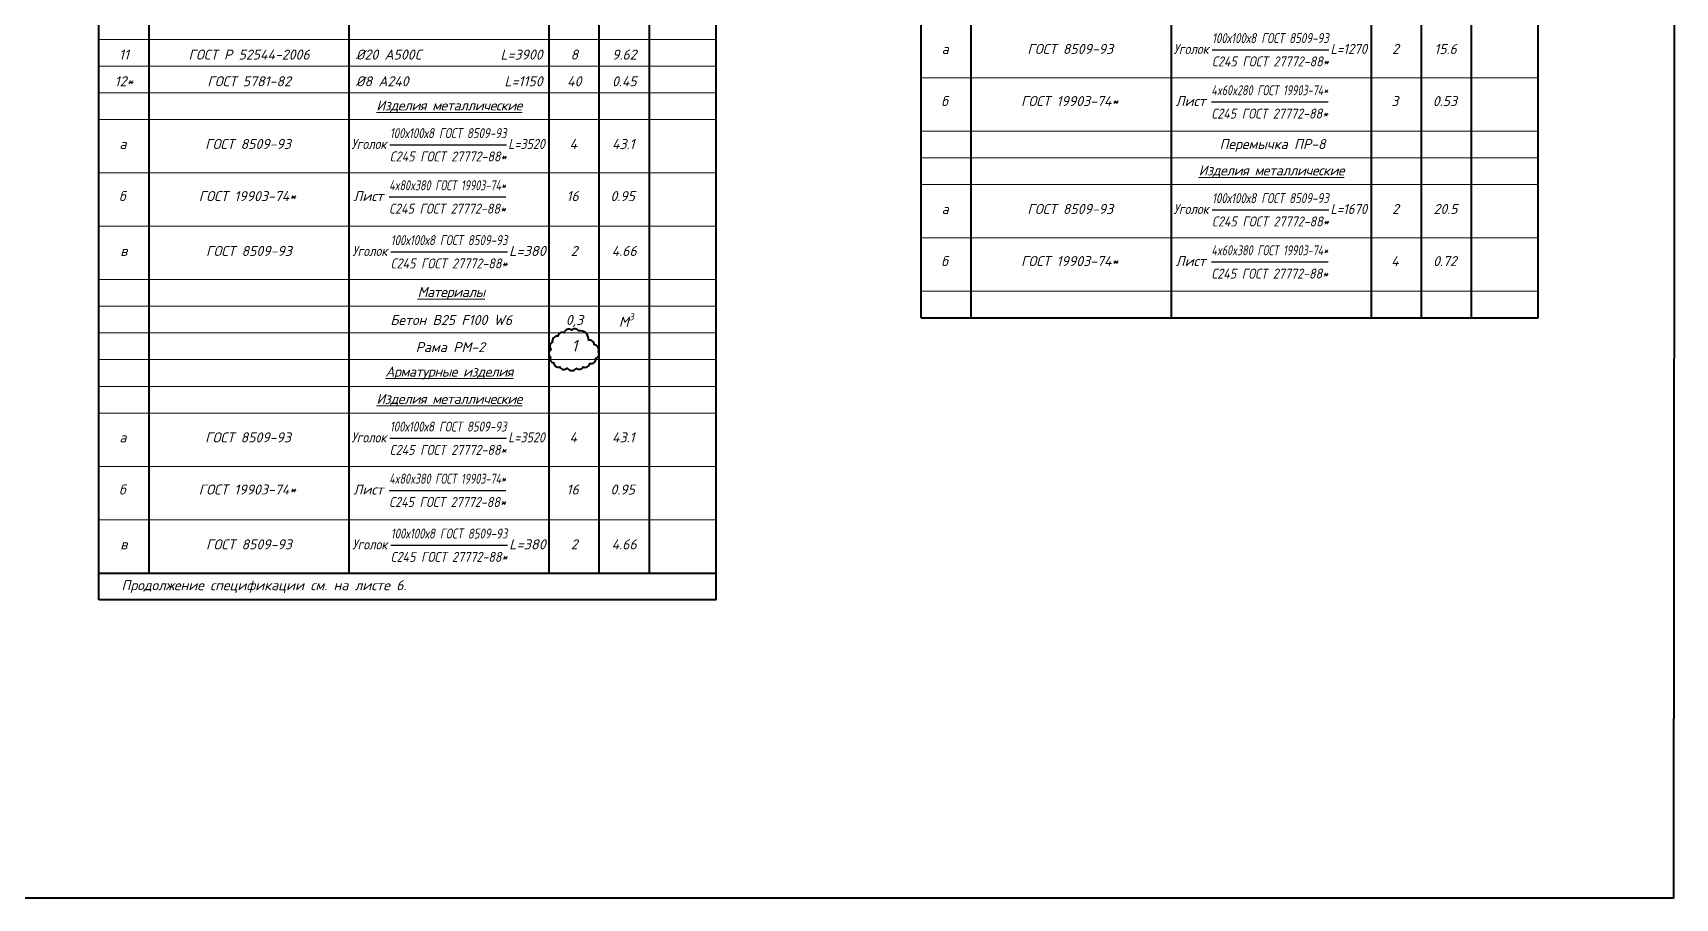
# Model space of a CAD drawing. Header units: millimetres. Extents: x -1807136 to 69844, y 23614 to 410608.
# Drawn here: x 19332 to 68568, y 66268 to 92222 of the extents above; entities that cross this region are included whole.
import ezdxf
from ezdxf.enums import TextEntityAlignment as Align

# ---------------------------------------------------------------- set-up
doc = ezdxf.new("R2010")
doc.units = ezdxf.units.MM
doc.layers.get('0').update_dxf_attribs({"lineweight": 5})
doc.layers.add('#Текст', color=7, linetype='Continuous')
doc.layers.add('k_ Рамка', color=252, linetype='Continuous', lineweight=40)
doc.layers.add('Штриховка', color=7, linetype='Continuous', lineweight=25)
doc.layers.add('NoPrint', color=18, linetype='Continuous', plot=False)
doc.styles.add('STEP PR', font='isocpeui.ttf')

# ---------------------------------------------------------------- blocks, each defined once
blk = doc.blocks.new('vcBlockST6-1-1')
at = {"color": 0, "linetype": 'ByBlock', "lineweight": -2, "style": 'STEP PR', "flags": 1}
for tag in ['CLASS', 'GOST', 'FILE', 'IDD']:
    blk.add_attdef(tag, text='', height=300, dxfattribs=at).set_placement((0, 0), align=Align.RIGHT)
at = {"color": 0, "linetype": 'ByBlock', "lineweight": -2, "style": 'STEP PR'}
for tag, p, p2 in [('ПОЗИЦИЯ', (0.75, -6), (14.25, -6)), ('ПРИМЕЧАНИЕ', (165.75, -6), (184.25, -6)), ('ОБОЗНАЧЕНИЕ', (15.75, -6), (74.25, -6)), ('КОЛИЧЕСТВО', (135.75, -6), (149.25, -6)), ('МАССА', (150.75, -6), (164.25, -6))]:
    blk.add_attdef(tag, text='', height=300, dxfattribs=at).set_placement(p, p2, align=Align.FIT)
blk.add_attdef('ДЛИНА', text='', height=300, dxfattribs=at).set_placement((133, -6), align=Align.RIGHT)
blk.add_attdef('НАИМЕНОВАНИЕ', (77, -6), '', height=300, dxfattribs=at)
blk = doc.blocks.new('vcBlockST6-2-1')
at = {"color": 0, "linetype": 'ByBlock', "lineweight": -2}
blk.add_line((87.5, -8), (122.5, -8), dxfattribs=at)
at = {"color": 0, "linetype": 'ByBlock', "lineweight": -2, "style": 'STEP PR', "flags": 1}
for tag in ['CLASS', 'GOST', 'FILE', 'IDD']:
    blk.add_attdef(tag, text='', height=300, dxfattribs=at).set_placement((0, 0), align=Align.RIGHT)
at = {"color": 0, "linetype": 'ByBlock', "lineweight": -2, "style": 'STEP PR'}
for tag, p, p2 in [('ПОЗИЦИЯ', (0.75, -9.25), (14.25, -9.25)), ('ОБОЗНАЧЕНИЕ', (15.75, -9.25), (74.25, -9.25)), ('ПРОФИЛЬ', (76, -9.25), (86.5, -9.25)), ('НАИМЕНОВАНИЕ', (87.5, -6), (122.5, -6)), ('ДЛИНА', (123, -9.25), (134, -9.25)), ('КОЛИЧЕСТВО', (135.75, -9.25), (149.25, -9.25)), ('МАССА', (150.75, -9.25), (164.25, -9.25)), ('ПРИМЕЧАНИЕ', (165.75, -9.25), (184.25, -9.25)), ('СТАЛЬ', (87.5, -13), (122.5, -13))]:
    blk.add_attdef(tag, text='', height=300, dxfattribs=at).set_placement(p, p2, align=Align.FIT)

msp = doc.modelspace()

# ---------------------------------------------------------------- linework, layer by layer
at = {"color": 8, "lineweight": 13}
for p, q in [((39814.9, 92019.5), (21314.9, 92019.5)), ((39814.9, 92019.5), (21314.9, 92019.5)), ((39814.9, 91219.5), (21314.9, 91219.5)), ((64465.2, 90870.1), (45965.2, 90870.1)), ((39814.9, 90419.5), (21314.9, 90419.5)), ((39814.9, 89619.5), (21314.9, 89619.5)), ((39814.9, 89619.5), (21314.9, 89619.5)), ((64465.2, 89270.1), (45965.2, 89270.1)), ((64465.2, 88470.1), (45965.2, 88470.1)), ((39814.9, 88019.5), (21314.9, 88019.5)), ((64465.2, 87670.1), (45965.2, 87670.1)), ((39814.9, 86419.5), (21314.9, 86419.5)), ((64465.2, 86070.1), (45965.2, 86070.1)), ((39814.9, 84819.5), (21314.9, 84819.5)), ((64465.2, 84470.1), (45965.2, 84470.1)), ((39814.9, 84019.5), (21314.9, 84019.5)), ((39814.9, 83219.5), (21314.9, 83219.5)), ((64465.2, 83670.1), (45965.2, 83670.1)), ((64465.2, 83670.1), (45965.2, 83670.1)), ((64465.2, 83670.1), (45965.2, 83670.1)), ((64465.2, 83670.1), (45965.2, 83670.1)), ((39814.9, 82419.5), (21314.9, 82419.5)), ((39814.9, 82419.5), (21314.9, 82419.5)), ((39814.9, 81619.5), (21314.9, 81619.5)), ((39814.9, 81619.5), (21314.9, 81619.5)), ((39814.9, 81619.5), (21314.9, 81619.5)), ((39814.9, 80819.5), (21314.9, 80819.5)), ((39814.9, 80819.5), (21314.9, 80819.5)), ((39814.9, 80819.5), (21314.9, 80819.5)), ((39814.9, 79219.5), (21314.9, 79219.5)), ((39814.9, 77619.5), (21314.9, 77619.5)), ((39814.9, 76019.5), (21314.9, 76019.5)), ((39814.9, 76019.5), (21314.9, 76019.5)), ((39814.9, 76019.5), (21314.9, 76019.5)), ((39814.9, 76019.5), (21314.9, 76019.5))]:
    msp.add_line(p, q, dxfattribs=at)
at = {"color": 3, "lineweight": 40}
msp.add_lwpolyline([(-5222.3, 120235.7), (68567.9, 120235.7), (68521.6, 66268.4), (-5268.6, 66268.4)], close=True, dxfattribs=at)
at = {"layer": 'k_ Рамка'}
for p, q in [((21314.9, 75219.5), (21314.9, 114412.1)), ((22814.9, 76019.5), (22814.9, 114412.1)), ((28814.9, 76019.5), (28814.9, 114412.1)), ((34814.9, 76019.5), (34814.9, 114412.1)), ((36314.9, 76019.5), (36314.9, 114412.1)), ((37814.9, 76019.5), (37814.9, 114412.1)), ((39814.9, 75219.5), (39814.9, 114412.1)), ((45965.2, 83670.1), (45965.2, 114412.1)), ((47465.2, 83670.1), (47465.2, 114412.1)), ((53465.2, 83670.1), (53465.2, 114412.1)), ((59465.2, 83670.1), (59465.2, 114412.1)), ((60965.2, 83670.1), (60965.2, 114412.1)), ((62465.2, 83670.1), (62465.2, 114412.1)), ((64465.2, 83670.1), (64465.2, 114412.1)), ((39814.9, 75219.5), (21314.9, 75219.5))]:
    msp.add_line(p, q, dxfattribs=at)
for points in [[(45965.2, 83670.1), (64465.2, 83670.1)], [(21314.9, 76019.5), (39814.9, 76019.5)]]:
    msp.add_lwpolyline(points, dxfattribs=at)
at = {"layer": 'NoPrint', "color": 3, "lineweight": 40}
msp.add_lwpolyline([(36166.3, 82862.7, 0.5205671), (35986.8, 83002.2, 0.5205671), (35986.8, 83002.2, 0.5205671), (35687.8, 83281.1, 0.5205671), (35687.8, 83281.1, 0.5205671), (35488.4, 83301, 0.5205671), (35488.4, 83301, 0.5205671), (35249.2, 83221.3, 0.5205671), (35249.2, 83221.3, 0.5205671), (35069.7, 83121.7, 0.5205671), (35069.7, 83121.7, 0.5205671), (34910.2, 82942.4, 0.5205671), (34910.2, 82942.4, 0.5205671), (34870.3, 82723.2, 0.5205671), (34870.3, 82723.2, 0.5205671), (34850.4, 82504.1, 0.5205671), (34850.4, 82504.1, 0.5205671), (34950.1, 82324.7, 0.5205671), (34950.1, 82324.7, 0.5205671), (35129.5, 82205.2, 0.5205671), (35129.5, 82205.2, 0.5205671), (35348.9, 82165.3, 0.5205671), (35348.9, 82165.3, 0.5205671), (35628, 82165.3, 0.5205671), (35628, 82165.3, 0.5205671), (35827.4, 82205.2, 0.5205671), (35827.4, 82205.2, 0.5205671), (36026.7, 82304.8, 0.5205671), (36026.7, 82304.8, 0.5205671), (36206.2, 82464.2, 0.5205671), (36206.2, 82464.2, 0.5205671), (36285.9, 82663.4, 0.5205671), (36285.9, 82663.4, 0.5205671)], format="xyb", close=True, dxfattribs=at)

# ---------------------------------------------------------------- block references
at = {"layer": '#Текст'}
ref = msp.add_blockref('vcBlockST6-1-1', (21314.9, 92019.5), dxfattribs=dict(at, xscale=100, yscale=100))
ref.add_attrib('ПОЗИЦИЯ', '11', dxfattribs={"layer": '0', "color": 0, "linetype": 'ByBlock', "lineweight": -2, "height": 300, "style": 'STEP PR'}).set_placement((22064.9, 91419.5), align=Align.CENTER)
ref.add_attrib('ОБОЗНАЧЕНИЕ', 'ГОСТ Р 52544-2006', dxfattribs={"layer": '0', "color": 0, "linetype": 'ByBlock', "lineweight": -2, "height": 300, "style": 'STEP PR'}).set_placement((25814.9, 91419.5), align=Align.CENTER)
ref.add_attrib('НАИМЕНОВАНИЕ', '%%C20 A500C', (29014.9, 91419.5), dxfattribs={"layer": '0', "color": 0, "linetype": 'ByBlock', "lineweight": -2, "height": 300, "style": 'STEP PR'})
ref.add_attrib('ДЛИНА', 'L=3900', dxfattribs={"layer": '0', "color": 0, "linetype": 'ByBlock', "lineweight": -2, "height": 300, "style": 'STEP PR'}).set_placement((34614.9, 91419.5), align=Align.RIGHT)
ref.add_attrib('КОЛИЧЕСТВО', '8', dxfattribs={"layer": '0', "color": 0, "linetype": 'ByBlock', "lineweight": -2, "height": 300, "style": 'STEP PR'}).set_placement((35564.9, 91419.5), align=Align.CENTER)
ref.add_attrib('МАССА', '9.62', dxfattribs={"layer": '0', "color": 0, "linetype": 'ByBlock', "lineweight": -2, "height": 300, "style": 'STEP PR'}).set_placement((37064.9, 91419.5), align=Align.CENTER)
ref = msp.add_blockref('vcBlockST6-1-1', (21314.9, 91219.5), dxfattribs=dict(at, xscale=100, yscale=100))
ref.add_attrib('ПОЗИЦИЯ', '12*', dxfattribs={"layer": '0', "color": 0, "linetype": 'ByBlock', "lineweight": -2, "height": 300, "style": 'STEP PR'}).set_placement((22064.9, 90619.5), align=Align.CENTER)
ref.add_attrib('ОБОЗНАЧЕНИЕ', 'ГОСТ 5781-82', dxfattribs={"layer": '0', "color": 0, "linetype": 'ByBlock', "lineweight": -2, "height": 300, "style": 'STEP PR'}).set_placement((25814.9, 90619.5), align=Align.CENTER)
ref.add_attrib('НАИМЕНОВАНИЕ', '%%C8 A240', (29014.9, 90619.5), dxfattribs={"layer": '0', "color": 0, "linetype": 'ByBlock', "lineweight": -2, "height": 300, "style": 'STEP PR'})
ref.add_attrib('ДЛИНА', 'L=1150', dxfattribs={"layer": '0', "color": 0, "linetype": 'ByBlock', "lineweight": -2, "height": 300, "style": 'STEP PR'}).set_placement((34614.9, 90619.5), align=Align.RIGHT)
ref.add_attrib('КОЛИЧЕСТВО', '40', dxfattribs={"layer": '0', "color": 0, "linetype": 'ByBlock', "lineweight": -2, "height": 300, "style": 'STEP PR'}).set_placement((35564.9, 90619.5), align=Align.CENTER)
ref.add_attrib('МАССА', '0.45', dxfattribs={"layer": '0', "color": 0, "linetype": 'ByBlock', "lineweight": -2, "height": 300, "style": 'STEP PR'}).set_placement((37064.9, 90619.5), align=Align.CENTER)
at = {"layer": 'Штриховка'}
ref = msp.add_blockref('vcBlockST6-2-1', (45933.2, 92514.1), dxfattribs=dict(at, xscale=100, yscale=100))
ref.add_attrib('ПОЗИЦИЯ', 'a', dxfattribs={"layer": '0', "color": 0, "linetype": 'ByBlock', "lineweight": -2, "height": 300, "style": 'STEP PR'}).set_placement((46683.2, 91589.1), align=Align.CENTER)
ref.add_attrib('ОБОЗНАЧЕНИЕ', 'ГОСТ 8509-93', dxfattribs={"layer": '0', "color": 0, "linetype": 'ByBlock', "lineweight": -2, "height": 300, "style": 'STEP PR'}).set_placement((50433.2, 91589.1), align=Align.CENTER)
ref.add_attrib('ПРОФИЛЬ', 'Уголок', dxfattribs={"layer": '0', "color": 0, "linetype": 'ByBlock', "lineweight": -2, "height": 300, "style": 'STEP PR', "width": 0.773999}).set_placement((53533.2, 91589.1), (54583.2, 91589.1), align=Align.FIT)
ref.add_attrib('НАИМЕНОВАНИЕ', '100х100х8 ГОСТ 8509-93', dxfattribs={"layer": '0', "color": 0, "linetype": 'ByBlock', "lineweight": -2, "height": 300, "style": 'STEP PR', "width": 0.746124}).set_placement((54683.2, 91914.1), (58183.2, 91914.1), align=Align.FIT)
ref.add_attrib('СТАЛЬ', 'С245 ГОСТ 27772-88*', dxfattribs={"layer": '0', "color": 0, "linetype": 'ByBlock', "lineweight": -2, "height": 300, "style": 'STEP PR', "width": 0.832342}).set_placement((54683.2, 91214.1), (58183.2, 91214.1), align=Align.FIT)
ref.add_attrib('ДЛИНА', 'L=1270', dxfattribs={"layer": '0', "color": 0, "linetype": 'ByBlock', "lineweight": -2, "height": 300, "style": 'STEP PR', "width": 0.870817}).set_placement((58233.2, 91589.1), (59333.2, 91589.1), align=Align.FIT)
ref.add_attrib('КОЛИЧЕСТВО', '2', dxfattribs={"layer": '0', "color": 0, "linetype": 'ByBlock', "lineweight": -2, "height": 300, "style": 'STEP PR'}).set_placement((60183.2, 91589.1), align=Align.CENTER)
ref.add_attrib('МАССА', '15.6', dxfattribs={"layer": '0', "color": 0, "linetype": 'ByBlock', "lineweight": -2, "height": 300, "style": 'STEP PR'}).set_placement((61683.2, 91589.1), align=Align.CENTER)
ref = msp.add_blockref('vcBlockST6-2-1', (45915, 90950.1), dxfattribs=dict(at, xscale=100, yscale=100))
ref.add_attrib('ПОЗИЦИЯ', 'б', dxfattribs={"layer": '0', "color": 0, "linetype": 'ByBlock', "lineweight": -2, "height": 300, "style": 'STEP PR'}).set_placement((46665, 90025.1), align=Align.CENTER)
ref.add_attrib('ОБОЗНАЧЕНИЕ', 'ГОСТ 19903-74*', dxfattribs={"layer": '0', "color": 0, "linetype": 'ByBlock', "lineweight": -2, "height": 300, "style": 'STEP PR'}).set_placement((50415, 90025.1), align=Align.CENTER)
ref.add_attrib('ПРОФИЛЬ', 'Лист', dxfattribs={"layer": '0', "color": 0, "linetype": 'ByBlock', "lineweight": -2, "height": 300, "style": 'STEP PR'}).set_placement((54040, 90025.1), align=Align.CENTER)
ref.add_attrib('НАИМЕНОВАНИЕ', '4x60x280 ГОСТ 19903-74*', dxfattribs={"layer": '0', "color": 0, "linetype": 'ByBlock', "lineweight": -2, "height": 300, "style": 'STEP PR', "width": 0.693944}).set_placement((54665, 90350.1), (58165, 90350.1), align=Align.FIT)
ref.add_attrib('СТАЛЬ', 'С245 ГОСТ 27772-88*', dxfattribs={"layer": '0', "color": 0, "linetype": 'ByBlock', "lineweight": -2, "height": 300, "style": 'STEP PR', "width": 0.832342}).set_placement((54665, 89650.1), (58165, 89650.1), align=Align.FIT)
ref.add_attrib('КОЛИЧЕСТВО', '3', dxfattribs={"layer": '0', "color": 0, "linetype": 'ByBlock', "lineweight": -2, "height": 300, "style": 'STEP PR'}).set_placement((60165, 90025.1), align=Align.CENTER)
ref.add_attrib('МАССА', '0.53', dxfattribs={"layer": '0', "color": 0, "linetype": 'ByBlock', "lineweight": -2, "height": 300, "style": 'STEP PR'}).set_placement((61665, 90025.1), align=Align.CENTER)
ref = msp.add_blockref('vcBlockST6-2-1', (21282.9, 89663.5), dxfattribs=dict(at, xscale=100, yscale=100))
ref.add_attrib('ПОЗИЦИЯ', 'a', dxfattribs={"layer": '0', "color": 0, "linetype": 'ByBlock', "lineweight": -2, "height": 300, "style": 'STEP PR'}).set_placement((22032.9, 88738.5), align=Align.CENTER)
ref.add_attrib('ОБОЗНАЧЕНИЕ', 'ГОСТ 8509-93', dxfattribs={"layer": '0', "color": 0, "linetype": 'ByBlock', "lineweight": -2, "height": 300, "style": 'STEP PR'}).set_placement((25782.9, 88738.5), align=Align.CENTER)
ref.add_attrib('ПРОФИЛЬ', 'Уголок', dxfattribs={"layer": '0', "color": 0, "linetype": 'ByBlock', "lineweight": -2, "height": 300, "style": 'STEP PR', "width": 0.773999}).set_placement((28882.9, 88738.5), (29932.9, 88738.5), align=Align.FIT)
ref.add_attrib('НАИМЕНОВАНИЕ', '100х100х8 ГОСТ 8509-93', dxfattribs={"layer": '0', "color": 0, "linetype": 'ByBlock', "lineweight": -2, "height": 300, "style": 'STEP PR', "width": 0.746124}).set_placement((30032.9, 89063.5), (33532.9, 89063.5), align=Align.FIT)
ref.add_attrib('СТАЛЬ', 'С245 ГОСТ 27772-88*', dxfattribs={"layer": '0', "color": 0, "linetype": 'ByBlock', "lineweight": -2, "height": 300, "style": 'STEP PR', "width": 0.832342}).set_placement((30032.9, 88363.5), (33532.9, 88363.5), align=Align.FIT)
ref.add_attrib('ДЛИНА', 'L=3520', dxfattribs={"layer": '0', "color": 0, "linetype": 'ByBlock', "lineweight": -2, "height": 300, "style": 'STEP PR', "width": 0.829904}).set_placement((33582.9, 88738.5), (34682.9, 88738.5), align=Align.FIT)
ref.add_attrib('КОЛИЧЕСТВО', '4', dxfattribs={"layer": '0', "color": 0, "linetype": 'ByBlock', "lineweight": -2, "height": 300, "style": 'STEP PR'}).set_placement((35532.9, 88738.5), align=Align.CENTER)
ref.add_attrib('МАССА', '43.1', dxfattribs={"layer": '0', "color": 0, "linetype": 'ByBlock', "lineweight": -2, "height": 300, "style": 'STEP PR'}).set_placement((37032.9, 88738.5), align=Align.CENTER)
ref = msp.add_blockref('vcBlockST6-2-1', (21264.6, 88099.5), dxfattribs=dict(at, xscale=100, yscale=100))
ref.add_attrib('ПОЗИЦИЯ', 'б', dxfattribs={"layer": '0', "color": 0, "linetype": 'ByBlock', "lineweight": -2, "height": 300, "style": 'STEP PR'}).set_placement((22014.6, 87174.5), align=Align.CENTER)
ref.add_attrib('ОБОЗНАЧЕНИЕ', 'ГОСТ 19903-74*', dxfattribs={"layer": '0', "color": 0, "linetype": 'ByBlock', "lineweight": -2, "height": 300, "style": 'STEP PR'}).set_placement((25764.6, 87174.5), align=Align.CENTER)
ref.add_attrib('ПРОФИЛЬ', 'Лист', dxfattribs={"layer": '0', "color": 0, "linetype": 'ByBlock', "lineweight": -2, "height": 300, "style": 'STEP PR'}).set_placement((29389.6, 87174.5), align=Align.CENTER)
ref.add_attrib('НАИМЕНОВАНИЕ', '4x80x380 ГОСТ 19903-74*', dxfattribs={"layer": '0', "color": 0, "linetype": 'ByBlock', "lineweight": -2, "height": 300, "style": 'STEP PR', "width": 0.693944}).set_placement((30014.6, 87499.5), (33514.6, 87499.5), align=Align.FIT)
ref.add_attrib('СТАЛЬ', 'С245 ГОСТ 27772-88*', dxfattribs={"layer": '0', "color": 0, "linetype": 'ByBlock', "lineweight": -2, "height": 300, "style": 'STEP PR', "width": 0.832342}).set_placement((30014.6, 86799.5), (33514.6, 86799.5), align=Align.FIT)
ref.add_attrib('КОЛИЧЕСТВО', '16', dxfattribs={"layer": '0', "color": 0, "linetype": 'ByBlock', "lineweight": -2, "height": 300, "style": 'STEP PR'}).set_placement((35514.6, 87174.5), align=Align.CENTER)
ref.add_attrib('МАССА', '0.95', dxfattribs={"layer": '0', "color": 0, "linetype": 'ByBlock', "lineweight": -2, "height": 300, "style": 'STEP PR'}).set_placement((37014.6, 87174.5), align=Align.CENTER)
ref = msp.add_blockref('vcBlockST6-2-1', (45933.2, 87714.1), dxfattribs=dict(at, xscale=100, yscale=100))
ref.add_attrib('ПОЗИЦИЯ', 'a', dxfattribs={"layer": '0', "color": 0, "linetype": 'ByBlock', "lineweight": -2, "height": 300, "style": 'STEP PR'}).set_placement((46683.2, 86789.1), align=Align.CENTER)
ref.add_attrib('ОБОЗНАЧЕНИЕ', 'ГОСТ 8509-93', dxfattribs={"layer": '0', "color": 0, "linetype": 'ByBlock', "lineweight": -2, "height": 300, "style": 'STEP PR'}).set_placement((50433.2, 86789.1), align=Align.CENTER)
ref.add_attrib('ПРОФИЛЬ', 'Уголок', dxfattribs={"layer": '0', "color": 0, "linetype": 'ByBlock', "lineweight": -2, "height": 300, "style": 'STEP PR', "width": 0.773999}).set_placement((53533.2, 86789.1), (54583.2, 86789.1), align=Align.FIT)
ref.add_attrib('НАИМЕНОВАНИЕ', '100х100х8 ГОСТ 8509-93', dxfattribs={"layer": '0', "color": 0, "linetype": 'ByBlock', "lineweight": -2, "height": 300, "style": 'STEP PR', "width": 0.746124}).set_placement((54683.2, 87114.1), (58183.2, 87114.1), align=Align.FIT)
ref.add_attrib('СТАЛЬ', 'С245 ГОСТ 27772-88*', dxfattribs={"layer": '0', "color": 0, "linetype": 'ByBlock', "lineweight": -2, "height": 300, "style": 'STEP PR', "width": 0.832342}).set_placement((54683.2, 86414.1), (58183.2, 86414.1), align=Align.FIT)
ref.add_attrib('ДЛИНА', 'L=1670', dxfattribs={"layer": '0', "color": 0, "linetype": 'ByBlock', "lineweight": -2, "height": 300, "style": 'STEP PR', "width": 0.870817}).set_placement((58233.2, 86789.1), (59333.2, 86789.1), align=Align.FIT)
ref.add_attrib('КОЛИЧЕСТВО', '2', dxfattribs={"layer": '0', "color": 0, "linetype": 'ByBlock', "lineweight": -2, "height": 300, "style": 'STEP PR'}).set_placement((60183.2, 86789.1), align=Align.CENTER)
ref.add_attrib('МАССА', '20.5', dxfattribs={"layer": '0', "color": 0, "linetype": 'ByBlock', "lineweight": -2, "height": 300, "style": 'STEP PR'}).set_placement((61683.2, 86789.1), align=Align.CENTER)
ref = msp.add_blockref('vcBlockST6-2-1', (21310.2, 86454.8), dxfattribs=dict(at, xscale=100, yscale=100))
ref.add_attrib('ПОЗИЦИЯ', 'в', dxfattribs={"layer": '0', "color": 0, "linetype": 'ByBlock', "lineweight": -2, "height": 300, "style": 'STEP PR'}).set_placement((22060.2, 85529.8), align=Align.CENTER)
ref.add_attrib('ОБОЗНАЧЕНИЕ', 'ГОСТ 8509-93', dxfattribs={"layer": '0', "color": 0, "linetype": 'ByBlock', "lineweight": -2, "height": 300, "style": 'STEP PR'}).set_placement((25810.2, 85529.8), align=Align.CENTER)
ref.add_attrib('ПРОФИЛЬ', 'Уголок', dxfattribs={"layer": '0', "color": 0, "linetype": 'ByBlock', "lineweight": -2, "height": 300, "style": 'STEP PR', "width": 0.773999}).set_placement((28910.2, 85529.8), (29960.2, 85529.8), align=Align.FIT)
ref.add_attrib('НАИМЕНОВАНИЕ', '100х100х8 ГОСТ 8509-93', dxfattribs={"layer": '0', "color": 0, "linetype": 'ByBlock', "lineweight": -2, "height": 300, "style": 'STEP PR', "width": 0.746124}).set_placement((30060.2, 85854.8), (33560.2, 85854.8), align=Align.FIT)
ref.add_attrib('СТАЛЬ', 'С245 ГОСТ 27772-88*', dxfattribs={"layer": '0', "color": 0, "linetype": 'ByBlock', "lineweight": -2, "height": 300, "style": 'STEP PR', "width": 0.832342}).set_placement((30060.2, 85154.8), (33560.2, 85154.8), align=Align.FIT)
ref.add_attrib('ДЛИНА', 'L=380', dxfattribs={"layer": '0', "color": 0, "linetype": 'ByBlock', "lineweight": -2, "height": 300, "style": 'STEP PR', "width": 0.992821}).set_placement((33610.2, 85529.8), (34710.2, 85529.8), align=Align.FIT)
ref.add_attrib('КОЛИЧЕСТВО', '2', dxfattribs={"layer": '0', "color": 0, "linetype": 'ByBlock', "lineweight": -2, "height": 300, "style": 'STEP PR'}).set_placement((35560.2, 85529.8), align=Align.CENTER)
ref.add_attrib('МАССА', '4.66', dxfattribs={"layer": '0', "color": 0, "linetype": 'ByBlock', "lineweight": -2, "height": 300, "style": 'STEP PR'}).set_placement((37060.2, 85529.8), align=Align.CENTER)
ref = msp.add_blockref('vcBlockST6-2-1', (45915, 86150.1), dxfattribs=dict(at, xscale=100, yscale=100))
ref.add_attrib('ПОЗИЦИЯ', 'б', dxfattribs={"layer": '0', "color": 0, "linetype": 'ByBlock', "lineweight": -2, "height": 300, "style": 'STEP PR'}).set_placement((46665, 85225.1), align=Align.CENTER)
ref.add_attrib('ОБОЗНАЧЕНИЕ', 'ГОСТ 19903-74*', dxfattribs={"layer": '0', "color": 0, "linetype": 'ByBlock', "lineweight": -2, "height": 300, "style": 'STEP PR'}).set_placement((50415, 85225.1), align=Align.CENTER)
ref.add_attrib('ПРОФИЛЬ', 'Лист', dxfattribs={"layer": '0', "color": 0, "linetype": 'ByBlock', "lineweight": -2, "height": 300, "style": 'STEP PR'}).set_placement((54040, 85225.1), align=Align.CENTER)
ref.add_attrib('НАИМЕНОВАНИЕ', '4x60x380 ГОСТ 19903-74*', dxfattribs={"layer": '0', "color": 0, "linetype": 'ByBlock', "lineweight": -2, "height": 300, "style": 'STEP PR', "width": 0.693944}).set_placement((54665, 85550.1), (58165, 85550.1), align=Align.FIT)
ref.add_attrib('СТАЛЬ', 'С245 ГОСТ 27772-88*', dxfattribs={"layer": '0', "color": 0, "linetype": 'ByBlock', "lineweight": -2, "height": 300, "style": 'STEP PR', "width": 0.832342}).set_placement((54665, 84850.1), (58165, 84850.1), align=Align.FIT)
ref.add_attrib('КОЛИЧЕСТВО', '4', dxfattribs={"layer": '0', "color": 0, "linetype": 'ByBlock', "lineweight": -2, "height": 300, "style": 'STEP PR'}).set_placement((60165, 85225.1), align=Align.CENTER)
ref.add_attrib('МАССА', '0.72', dxfattribs={"layer": '0', "color": 0, "linetype": 'ByBlock', "lineweight": -2, "height": 300, "style": 'STEP PR'}).set_placement((61665, 85225.1), align=Align.CENTER)
ref = msp.add_blockref('vcBlockST6-2-1', (21282.9, 80863.5), dxfattribs=dict(at, xscale=100, yscale=100))
ref.add_attrib('ПОЗИЦИЯ', 'a', dxfattribs={"layer": '0', "color": 0, "linetype": 'ByBlock', "lineweight": -2, "height": 300, "style": 'STEP PR'}).set_placement((22032.9, 79938.5), align=Align.CENTER)
ref.add_attrib('ОБОЗНАЧЕНИЕ', 'ГОСТ 8509-93', dxfattribs={"layer": '0', "color": 0, "linetype": 'ByBlock', "lineweight": -2, "height": 300, "style": 'STEP PR'}).set_placement((25782.9, 79938.5), align=Align.CENTER)
ref.add_attrib('ПРОФИЛЬ', 'Уголок', dxfattribs={"layer": '0', "color": 0, "linetype": 'ByBlock', "lineweight": -2, "height": 300, "style": 'STEP PR', "width": 0.773999}).set_placement((28882.9, 79938.5), (29932.9, 79938.5), align=Align.FIT)
ref.add_attrib('НАИМЕНОВАНИЕ', '100х100х8 ГОСТ 8509-93', dxfattribs={"layer": '0', "color": 0, "linetype": 'ByBlock', "lineweight": -2, "height": 300, "style": 'STEP PR', "width": 0.746124}).set_placement((30032.9, 80263.5), (33532.9, 80263.5), align=Align.FIT)
ref.add_attrib('СТАЛЬ', 'С245 ГОСТ 27772-88*', dxfattribs={"layer": '0', "color": 0, "linetype": 'ByBlock', "lineweight": -2, "height": 300, "style": 'STEP PR', "width": 0.832342}).set_placement((30032.9, 79563.5), (33532.9, 79563.5), align=Align.FIT)
ref.add_attrib('ДЛИНА', 'L=3520', dxfattribs={"layer": '0', "color": 0, "linetype": 'ByBlock', "lineweight": -2, "height": 300, "style": 'STEP PR', "width": 0.829904}).set_placement((33582.9, 79938.5), (34682.9, 79938.5), align=Align.FIT)
ref.add_attrib('КОЛИЧЕСТВО', '4', dxfattribs={"layer": '0', "color": 0, "linetype": 'ByBlock', "lineweight": -2, "height": 300, "style": 'STEP PR'}).set_placement((35532.9, 79938.5), align=Align.CENTER)
ref.add_attrib('МАССА', '43.1', dxfattribs={"layer": '0', "color": 0, "linetype": 'ByBlock', "lineweight": -2, "height": 300, "style": 'STEP PR'}).set_placement((37032.9, 79938.5), align=Align.CENTER)
ref = msp.add_blockref('vcBlockST6-2-1', (21264.6, 79299.5), dxfattribs=dict(at, xscale=100, yscale=100))
ref.add_attrib('ПОЗИЦИЯ', 'б', dxfattribs={"layer": '0', "color": 0, "linetype": 'ByBlock', "lineweight": -2, "height": 300, "style": 'STEP PR'}).set_placement((22014.6, 78374.5), align=Align.CENTER)
ref.add_attrib('ОБОЗНАЧЕНИЕ', 'ГОСТ 19903-74*', dxfattribs={"layer": '0', "color": 0, "linetype": 'ByBlock', "lineweight": -2, "height": 300, "style": 'STEP PR'}).set_placement((25764.6, 78374.5), align=Align.CENTER)
ref.add_attrib('ПРОФИЛЬ', 'Лист', dxfattribs={"layer": '0', "color": 0, "linetype": 'ByBlock', "lineweight": -2, "height": 300, "style": 'STEP PR'}).set_placement((29389.6, 78374.5), align=Align.CENTER)
ref.add_attrib('НАИМЕНОВАНИЕ', '4x80x380 ГОСТ 19903-74*', dxfattribs={"layer": '0', "color": 0, "linetype": 'ByBlock', "lineweight": -2, "height": 300, "style": 'STEP PR', "width": 0.693944}).set_placement((30014.6, 78699.5), (33514.6, 78699.5), align=Align.FIT)
ref.add_attrib('СТАЛЬ', 'С245 ГОСТ 27772-88*', dxfattribs={"layer": '0', "color": 0, "linetype": 'ByBlock', "lineweight": -2, "height": 300, "style": 'STEP PR', "width": 0.832342}).set_placement((30014.6, 77999.5), (33514.6, 77999.5), align=Align.FIT)
ref.add_attrib('КОЛИЧЕСТВО', '16', dxfattribs={"layer": '0', "color": 0, "linetype": 'ByBlock', "lineweight": -2, "height": 300, "style": 'STEP PR'}).set_placement((35514.6, 78374.5), align=Align.CENTER)
ref.add_attrib('МАССА', '0.95', dxfattribs={"layer": '0', "color": 0, "linetype": 'ByBlock', "lineweight": -2, "height": 300, "style": 'STEP PR'}).set_placement((37014.6, 78374.5), align=Align.CENTER)
ref = msp.add_blockref('vcBlockST6-2-1', (21310.2, 77654.8), dxfattribs=dict(at, xscale=100, yscale=100))
ref.add_attrib('ПОЗИЦИЯ', 'в', dxfattribs={"layer": '0', "color": 0, "linetype": 'ByBlock', "lineweight": -2, "height": 300, "style": 'STEP PR'}).set_placement((22060.2, 76729.8), align=Align.CENTER)
ref.add_attrib('ОБОЗНАЧЕНИЕ', 'ГОСТ 8509-93', dxfattribs={"layer": '0', "color": 0, "linetype": 'ByBlock', "lineweight": -2, "height": 300, "style": 'STEP PR'}).set_placement((25810.2, 76729.8), align=Align.CENTER)
ref.add_attrib('ПРОФИЛЬ', 'Уголок', dxfattribs={"layer": '0', "color": 0, "linetype": 'ByBlock', "lineweight": -2, "height": 300, "style": 'STEP PR', "width": 0.773999}).set_placement((28910.2, 76729.8), (29960.2, 76729.8), align=Align.FIT)
ref.add_attrib('НАИМЕНОВАНИЕ', '100х100х8 ГОСТ 8509-93', dxfattribs={"layer": '0', "color": 0, "linetype": 'ByBlock', "lineweight": -2, "height": 300, "style": 'STEP PR', "width": 0.746124}).set_placement((30060.2, 77054.8), (33560.2, 77054.8), align=Align.FIT)
ref.add_attrib('СТАЛЬ', 'С245 ГОСТ 27772-88*', dxfattribs={"layer": '0', "color": 0, "linetype": 'ByBlock', "lineweight": -2, "height": 300, "style": 'STEP PR', "width": 0.832342}).set_placement((30060.2, 76354.8), (33560.2, 76354.8), align=Align.FIT)
ref.add_attrib('ДЛИНА', 'L=380', dxfattribs={"layer": '0', "color": 0, "linetype": 'ByBlock', "lineweight": -2, "height": 300, "style": 'STEP PR', "width": 0.992821}).set_placement((33610.2, 76729.8), (34710.2, 76729.8), align=Align.FIT)
ref.add_attrib('КОЛИЧЕСТВО', '2', dxfattribs={"layer": '0', "color": 0, "linetype": 'ByBlock', "lineweight": -2, "height": 300, "style": 'STEP PR'}).set_placement((35560.2, 76729.8), align=Align.CENTER)
ref.add_attrib('МАССА', '4.66', dxfattribs={"layer": '0', "color": 0, "linetype": 'ByBlock', "lineweight": -2, "height": 300, "style": 'STEP PR'}).set_placement((37060.2, 76729.8), align=Align.CENTER)

# ---------------------------------------------------------------- texts
at = {"style": 'STEP PR'}
for s, height, p in [('0,3', 300, (35570, 83461.3)), ('1', 350, (35570, 82661.3))]:
    msp.add_text(s, height=height, dxfattribs=at).set_placement(p, align=Align.CENTER)
at = {"char_height": 300, "attachment_point": 5, "style": 'STEP PR'}
for s, insert, width in [('{\\T0.95;\\LИзделия металлические}', (31814.9, 90019.5), 6000), ('{\\fISOCPEUR|b1|i1|c204|p34;Перемычка ПР-8}', (56498.2, 88845), 6000), ('{\\T0.95;\\LИзделия металлические}', (56465.2, 88070.1), 6000), ('{\\T0.95;\\LМатериалы}', (31873.8, 84408.1), 6000), ('Бетон В25 F100 W6 ', (31873.8, 83608.1), 6000), ('\\A1;М{\\H0.7x;\\S3^ ;}', (37123.8, 83608.1), 1500), ('{\\fISOCPEUR|b1|i1|c204|p34;Рама РМ-2}', (31847.9, 82794.4), 6000), ('{\\T0.95;\\LАрматурные изделия}', (31814.9, 82019.5), 6000), ('{\\T0.95;\\LИзделия металлические}', (31814.9, 81219.5), 6000), ('Продолжение спецификации см. на листе 6. ', (26260.4, 75613.9), 9191.057)]:
    msp.add_mtext(s, dxfattribs=dict(at, insert=insert, width=width))

doc.saveas('drawing.dxf')
